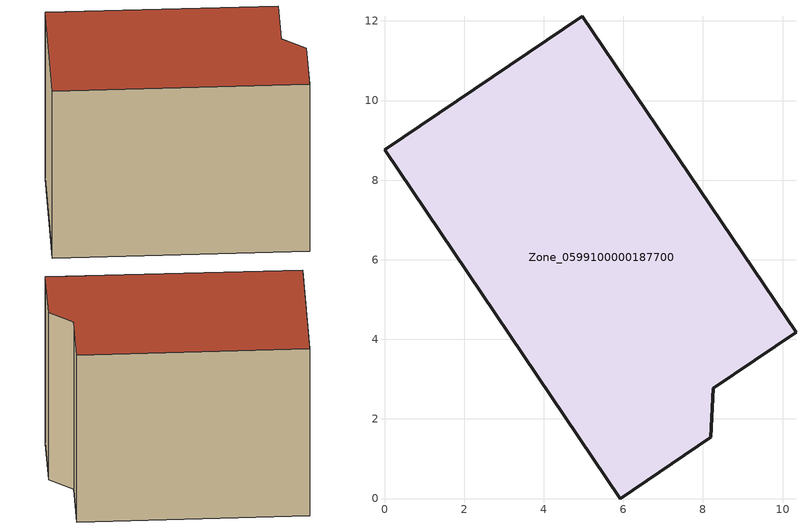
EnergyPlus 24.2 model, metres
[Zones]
Zone_0599100000187700
 floor ground (C_G): 5.92,0 0,8.77 4.97,12.12 10.34,4.18 8.26,2.78 8.2,1.54 z0
 wall outside (C_F): 0,8.77 5.92,0 8.2,1.54 8.26,2.78 10.34,4.18 4.97,12.12 0,8.77 z0:8.15
 roof outside (C_R): 10.34,4.18 4.97,12.12 0,8.77 5.92,0 8.2,1.54 8.26,2.78 z8.15
[BUILDING]
Pand.0599100000187700: North Axis=0; Terrain=City; Loads Convergence Tolerance Value=0.04; Temperature Convergence Tolerance Value=0.4; Solar Distribution=FullExterior; Maximum Number of Warmup Days=25; Minimum Number of Warmup Days=1
[Site:Location]
Rotterdam.The.Hague.AP_ZH_NLD Design_Conditions: Latitude=51.96; Longitude=4.45; Time Zone=1; Elevation=-4.5
[SITE:GROUNDTEMPERATURE:BUILDINGSURFACE]
18, 18, 18, 18, 18, 18, 18, 18, 18, 18, 18, 18
[MATERIAL] Thermal Absorptance=0.9; Solar Absorptance=0.7; Visible Absorptance=0.7
Name | Roughness | Thickness | Conductivity | Density | Specific Heat
G.TI.1975-1991 | MediumSmooth | 0.15 | 0.288461 | 540 | 1210
F.TI.1975-1991 | Rough | 0.3 | 0.230769 | 1920 | 840
R.TI.1975-1991 | MediumRough | 0.2 | 0.153846 | 1500 | 1000
[CONSTRUCTION]
C_G: G.TI.1975-1991
C_F: F.TI.1975-1991
C_R: R.TI.1975-1991
[ZONE]
Zone_0599100000187700: Type=1; Multiplier=1; Ceiling Height=Autocalculate; Volume=Autocalculate; Floor Area=autocalculate; Part of Total Floor Area=Yes
[ZONEINFILTRATION:DESIGNFLOWRATE]
Infil_Zone_0599100000187700: Zone or ZoneList or Space or SpaceList=Zone_0599100000187700; Schedule=AlwaysOn; Design Flow Rate Calculation Method=Flow/Area; Flow Rate per Floor Area=0.003; Constant Term Coefficient=1; Temperature Term Coefficient=0; Velocity Term Coefficient=0; Velocity Squared Term Coefficient=0
[HVACTEMPLATE:ZONE:IDEALLOADSAIRSYSTEM]
Zone_0599100000187700: Maximum Heating Supply Air Temperature=50; Minimum Cooling Supply Air Temperature=13; Maximum Heating Supply Air Humidity Ratio=0.0156; Minimum Cooling Supply Air Humidity Ratio=0.0077; Heating Limit=NoLimit; Cooling Limit=NoLimit; Dehumidification Control Type=ConstantSensibleHeatRatio; Cooling Sensible Heat Ratio=0.7; Dehumidification Setpoint=60; Humidification Control Type=None; Humidification Setpoint=30; Outdoor Air Method=None; Outdoor Air Flow Rate per Person=0.00944; Outdoor Air Flow Rate per Zone Floor Area=0; Outdoor Air Flow Rate per Zone=0; Demand Controlled Ventilation Type=None; Outdoor Air Economizer Type=NoEconomizer; Heat Recovery Type=None; Sensible Heat Recovery Effectiveness=0.7; Latent Heat Recovery Effectiveness=0.65
[ZONECONTROL:THERMOSTAT]
ThermostatControl_Zone_0599100000187700: Zone or ZoneList=Zone_0599100000187700; Control Type Schedule=DualSetpointControlType; Control 1=Thermostat_Zone_0599100000187700; Temperature Difference Between Cutout And Setpoint=0
[THERMOSTATSETPOINT:DUALSETPOINT]
Thermostat_Zone_0599100000187700: Heating Setpoint Temperature Schedule=HeatingSetpoint_Zone_0599100000187700; Cooling Setpoint Temperature Schedule=CoolingSetpoint_Zone_0599100000187700
[SCHEDULE:COMPACT]
HeatingSetpoint_Zone_0599100000187700: Through: 12/31, For: AllDays, Until: 24:00, 21
CoolingSetpoint_Zone_0599100000187700: Through: 12/31, For: AllDays, Until: 24:00, 24
DualSetpointControlType: Through: 12/31, For: AllDays, Until: 24:00, 4
AlwaysOn: Through: 12/31, For: AllDays, Until: 24:00, 1
